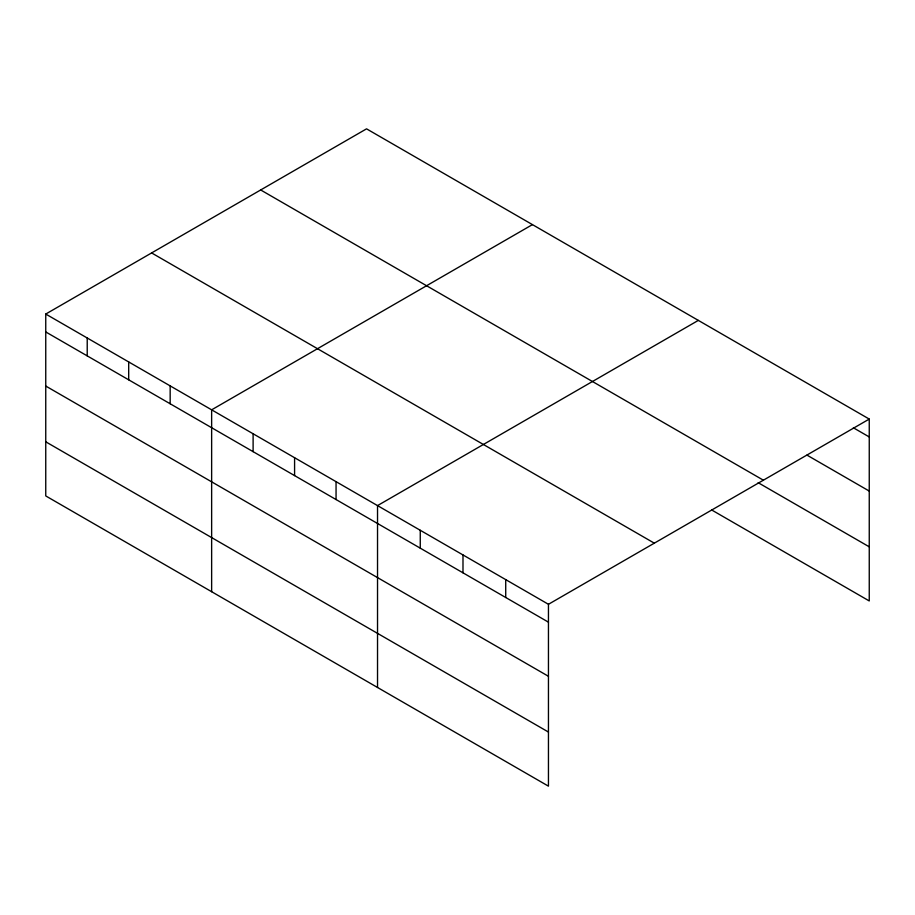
<?xml version="1.0" encoding="UTF-8"?>
<svg xmlns="http://www.w3.org/2000/svg" width="915" height="915" viewBox="0 0 915 915"><rect width="100%" height="100%" fill="white"/><g stroke="black" fill="none" stroke-linecap="round" stroke-linejoin="round"><path stroke-width="1.37" d="M45.75 314.051L548.451 604.289L548.451 786.157L45.75 495.93L45.75 314.051L366.549 128.843L869.25 419.07L869.25 600.949L711.767 510.021M532.438 224.621L211.639 409.829L211.639 591.708M698.328 320.387L377.529 505.606L377.529 687.485M548.451 604.289L869.25 419.07M853.375 427.785L869.25 436.947M806.984 455.121L869.25 491.069M260.683 189.965L763.385 480.192M758.158 482.685L869.25 546.827M151.615 252.929L654.317 543.167M45.75 331.939L548.451 622.166M45.75 386.05L548.451 676.288M45.75 441.808L548.451 732.046M505.721 579.618L505.721 597.495M462.99 554.947L462.99 572.824M420.26 530.277L420.26 548.154M336.057 481.656L336.057 499.544M294.584 457.717L294.584 475.594M253.112 433.779L253.112 451.655M170.167 385.89L170.167 403.767M128.695 361.94L128.695 379.817M87.222 338.001L87.222 355.878"/></g></svg>
